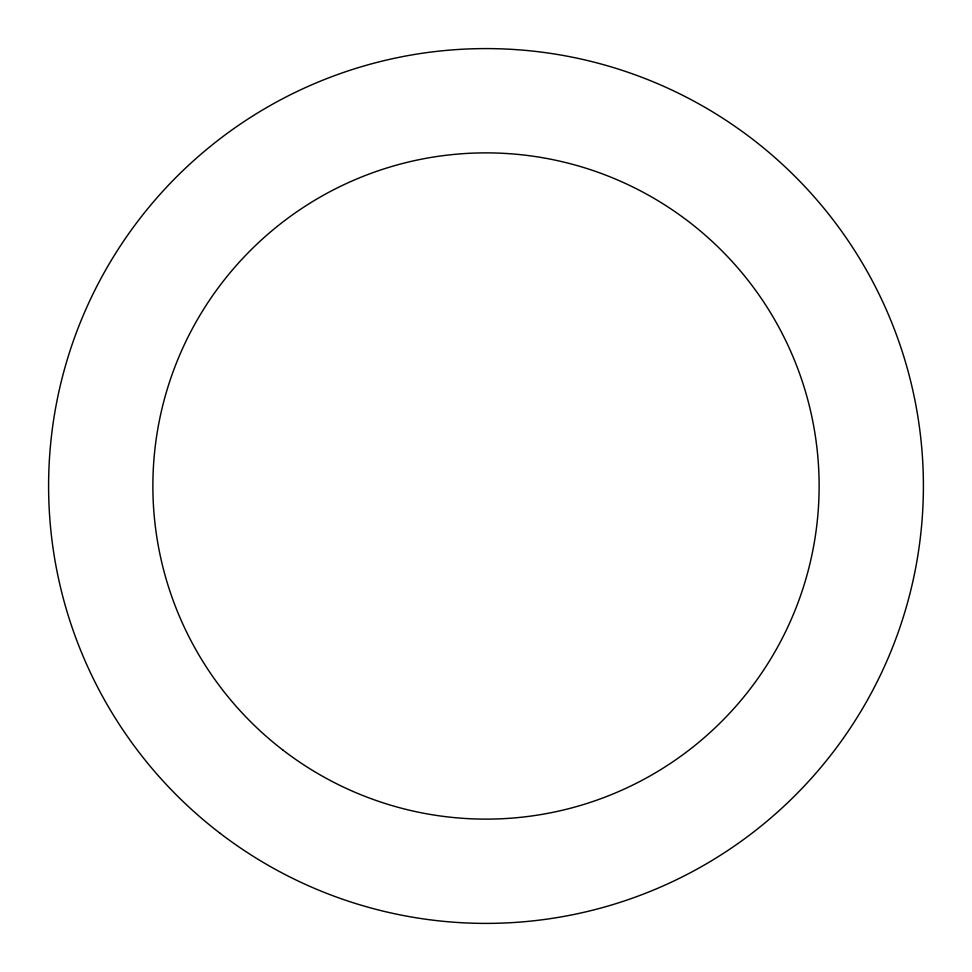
<?xml version="1.0" encoding="UTF-8"?>
<svg xmlns="http://www.w3.org/2000/svg" width="972" height="972" viewBox="0 0 972 972"><rect width="100%" height="100%" fill="white"/><g stroke="black" fill="none" stroke-linecap="round" stroke-linejoin="round"><path stroke-width="1.46" d="M219.733 833.016A437.4 437.4 0 0 0 919.658 543.093A437.4 437.4 0 0 0 318.609 81.891A437.4 437.4 0 0 0 219.733 833.016M283.204 750.287A333.129 333.129 0 0 0 816.273 529.485A333.129 333.129 0 0 0 358.522 178.228A333.129 333.129 0 0 0 283.204 750.287"/></g></svg>
